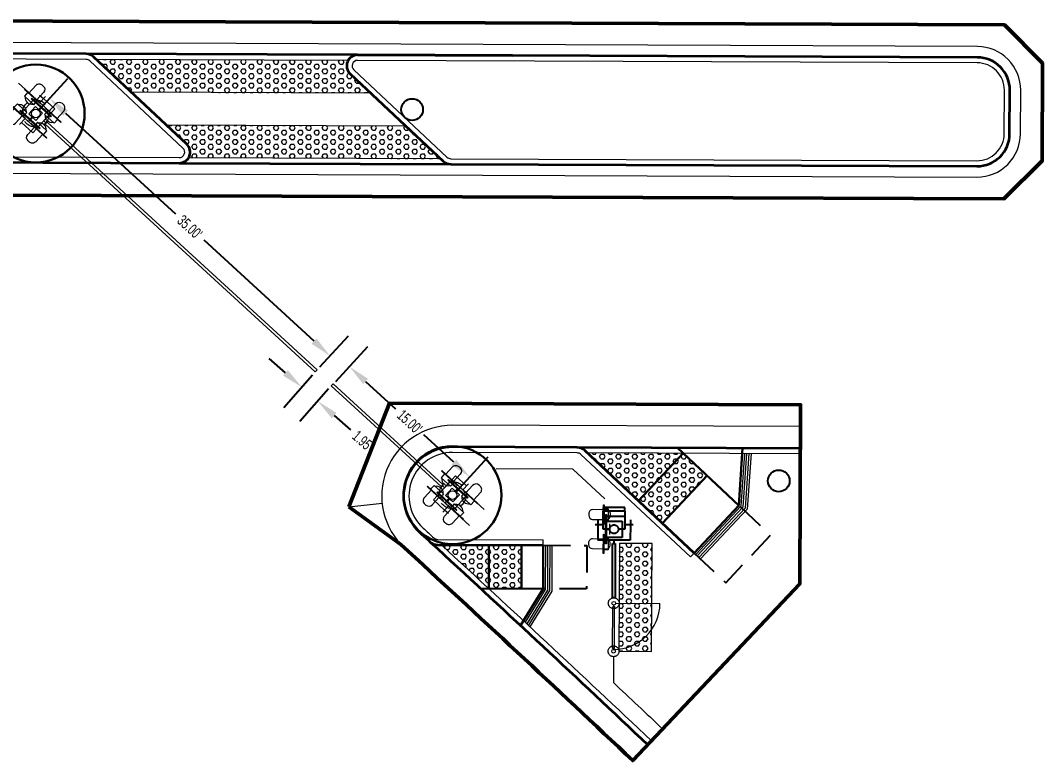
# Model space of a CAD drawing. Extents: x 6427214 to 6444634, y 1882940 to 1890436.
# Drawn here: x 6431632.4 to 6431726.4, y 1887892.6 to 1887960.6 of the extents above; entities that cross this region are included whole.
import ezdxf

# ---------------------------------------------------------------- set-up
doc = ezdxf.new("R2010")
doc.units = 0
doc.header["$LTSCALE"] = 20
doc.header["$MEASUREMENT"] = 0
for name, pattern in [('0', [2, 1, 0, 1]), ('DASHED2', [0.375, 0.25, -0.125]), ('HIDDEN2', [0.1875, 0.125, -0.0625])]:
    doc.linetypes.add(name, pattern=pattern)
doc.layers.add('$_VPORT-1', color=11, linetype='Continuous', plot=False)
for name, color, linetype, lineweight, plot in [('00_GID_Arm FDN', 7, 'DASHED2', 13, False), ('00_GID_Ped Gate FDN', 7, 'DASHED2', 13, False), ('C-ROAD_4.5 ft Offset', 210, 'Continuous', 30, False)]:
    doc.layers.add(name, color=color, linetype=linetype, lineweight=lineweight, plot=plot)
for name, color, linetype, lineweight in [('00_GID_Gate Details', 4, 'Continuous', 13), ('00_GID_Ped Swing Gate', 4, 'Continuous', 13), ('C-ROAD-CURB', 3, 'Continuous', 35), ('C-ROAD-CURB RAMP', 3, 'Continuous', 30), ('C-ROAD-CURB RAMP GROVES', 1, 'Continuous', 0), ('C-ROAD-EG', 3, 'Continuous', 20), ('C-ROAD-FENC', 2, 'METRO FENCELINE1', 20), ('C-ROAD-TRUNCATED DOME', 2, 'Continuous', 13), ('C-SAWCUT & JOIN', 50, 'Continuous', 50)]:
    doc.layers.add(name, color=color, linetype=linetype, lineweight=lineweight)
for name, color, linetype in [('C-FENC-GATE', 2, 'Continuous'), ('C-GATE-ARM', 3, '0'), ('C-GATE-SWING', 2, '0'), ('C-ROAD-CURB-RAMP-DETL', 1, 'HIDDEN2'), ('P-SIGEQ-POLES', 3, 'Continuous')]:
    doc.layers.add(name, color=color, linetype=linetype)
doc.styles.add('Arial Narrow', font='ARIALN.TTF', dxfattribs={"width": 0.8, "height": 1})
doc.linetypes.add('METRO FENCELINE1', pattern='A,0.125,-0.05,[133,ltypeshp.shx,S=0.025,R=0,X=-0.05,Y=0],0.125', length=0.3)
doc.dimstyles.new('DIM-20', dxfattribs={"dimscale": 20, "dimtxt": 1, "dimasz": 0.1, "dimexe": 0.125, "dimexo": 0.025, "dimgap": 0.03, "dimtad": 0, "dimzin": 0, "dimdsep": 46, "dimtxsty": 'Arial Narrow', "dimcen": 0.04, "dimclrd": 256, "dimclre": 256, "dimclrt": 256, "dimaunit": 1, "dimadec": 3, "dimazin": 2, "dimtfac": 1, "dimtofl": 0, "dimtmove": 0, "dimatfit": 3, "dimfxl": 1, "dimtfillclr": 256, "dimtolj": 1, "dimtzin": 0, "dimlwd": -1, "dimlwe": -1, "dimarcsym": 0})
pattern_1 = [(0, (0, 0), (0, 0.433012701892), [0.25, -0.5]), (120, (0, 0), (-0.375, -0.216506350946), [0.25, -0.5]), (60, (0.25, 0), (-0.375, 0.216506350946), [0.25, -0.5])]

# ---------------------------------------------------------------- blocks, each defined once
blk = doc.blocks.new('Swing Gate')
at = {"layer": '00_GID_Ped Gate FDN'}
for centre in [(-5.667, 0.02), (-1.25, 0)]:
    blk.add_circle(centre, 0.5, dxfattribs=at)
at = {"layer": '00_GID_Ped Swing Gate', "flags": 128}
for points in [[(-5.375, 0.102), (-1.614, 0.085)], [(-1.531, 0.001), (-1.417, 0.001)], [(-5.375, -0.065), (-1.615, -0.082)], [(-1.251, -0.167), (-1.269, -4.25)]]:
    blk.add_lwpolyline(points, dxfattribs=at)
at = {"layer": '00_GID_Ped Swing Gate'}
for centre, radius in [((-5.667, 0.02), 0.167), ((-5.375, 0.018), 0.0833), ((-1.615, 0.002), 0.0833), ((-1.25, 0), 0.167)]:
    blk.add_circle(centre, radius, dxfattribs=at)
blk.add_arc((-1.25, 0), 4.25, 179.74393, 269.74393, dxfattribs=at)
blk = doc.blocks.new('*U971')
for p, q in [((0.079, 2.065), (0.079, 0.065)), ((0.429, 2.065), (0.079, 2.065)), ((0.429, 2.065), (0.429, 0.065)), ((0.429, 2.065), (2.079, 2.065)), ((0.913, 2.065), (0.913, 0.065)), ((1.196, 2.565), (1.679, 2.565)), ((1.679, 2.815), (1.679, 2.065)), ((1.679, 2.565), (3.079, 2.565)), ((2.079, 2.065), (2.079, 1.465)), ((3.079, 2.565), (3.079, -0.435)), ((1.329, 0.315), (1.329, 1.815)), ((1.329, 1.815), (2.829, 1.815)), ((2.829, 1.815), (2.829, 0.315)), ((3.079, 1.065), (3.379, 1.065)), ((3.379, 1.187), (8.379, 1.187)), ((3.379, 0.942), (3.379, 1.187)), ((8.379, 0.942), (3.379, 0.942)), ((8.379, 1.187), (8.379, 0.942)), ((0.079, 0.065), (0.429, 0.065)), ((2.079, 0.065), (0.429, 0.065)), ((2.829, 0.315), (1.329, 0.315)), ((1.679, 0.065), (1.679, -0.685)), ((2.079, 0.665), (2.079, 0.065)), ((1.196, -0.435), (1.679, -0.435)), ((1.679, -0.435), (3.079, -0.435))]:
    blk.add_line(p, q)
blk.add_circle((2.079, 1.065), 0.4)
blk = doc.blocks.new('*D808')
at = {"layer": '$_VPORT-1', "transparency": 16777216}
for p, q in [((6431634.111, 1887952.435), (6431636.735, 1887955.296)), ((6431636.519, 1887952.102), (6431646.62, 1887942.837)), ((6431659.364, 1887931.147), (6431649.264, 1887940.412)), ((6431659.903, 1887928.776), (6431662.528, 1887931.637))]:
    blk.add_line(p, q, dxfattribs=at)
for points in [[(6431636.745, 1887952.348), (6431636.294, 1887951.857), (6431635.045, 1887953.454)], [(6431659.589, 1887931.393), (6431659.139, 1887930.901), (6431660.838, 1887929.795)]]:
    blk.add_solid(points, dxfattribs=at)
at = {"layer": 'Defpoints', "color": 0, "transparency": 16777216}
for p in [(6431633.773, 1887952.067), (6431660.838, 1887929.795), (6431659.565, 1887928.408)]:
    blk.add_point(p, dxfattribs=at)
at = {"layer": '$_VPORT-1', "transparency": 16777216, "insert": (6431647.942, 1887941.625), "char_height": 1, "attachment_point": 5, "rotation": 317.47009, "style": 'Arial Narrow'}
blk.add_mtext("\\A1;35.00'", dxfattribs=at)
blk = doc.blocks.new('*D809')
at = {"layer": '$_VPORT-1', "transparency": 16777216}
for p, q in [((6431661.377, 1887927.424), (6431664.325, 1887930.638)), ((6431664.109, 1887927.444), (6431666.863, 1887924.917)), ((6431672.215, 1887920.008), (6431669.461, 1887922.534)), ((6431672.431, 1887917.285), (6431675.379, 1887920.498))]:
    blk.add_line(p, q, dxfattribs=at)
for points in [[(6431664.334, 1887927.689), (6431663.883, 1887927.198), (6431662.635, 1887928.795)], [(6431672.44, 1887920.253), (6431671.99, 1887919.762), (6431673.689, 1887918.656)]]:
    blk.add_solid(points, dxfattribs=at)
at = {"layer": 'Defpoints', "color": 0, "transparency": 16777216}
for p in [(6431661.039, 1887927.056), (6431673.689, 1887918.656), (6431672.093, 1887916.916)]:
    blk.add_point(p, dxfattribs=at)
at = {"layer": '$_VPORT-1', "transparency": 16777216, "insert": (6431668.162, 1887923.726), "char_height": 1, "attachment_point": 5, "rotation": 317.47009, "style": 'Arial Narrow'}
blk.add_mtext("\\A1;15.00'", dxfattribs=at)
blk = doc.blocks.new('*D810')
at = {"layer": '$_VPORT-1', "transparency": 16777216}
for p, q in [((6431656.745, 1887928.227), (6431655.242, 1887929.547)), ((6431659.235, 1887928.032), (6431656.598, 1887925.029)), ((6431660.698, 1887926.748), (6431658.061, 1887923.744)), ((6431661.213, 1887924.303), (6431662.716, 1887922.983))]:
    blk.add_line(p, q, dxfattribs=at)
for points in [[(6431656.965, 1887928.478), (6431656.525, 1887927.977), (6431658.248, 1887926.907)], [(6431661.433, 1887924.553), (6431660.993, 1887924.053), (6431659.71, 1887925.623)]]:
    blk.add_solid(points, dxfattribs=at)
at = {"layer": 'Defpoints', "color": 0, "transparency": 16777216}
for p in [(6431659.565, 1887928.408), (6431661.028, 1887927.123), (6431659.71, 1887925.623)]:
    blk.add_point(p, dxfattribs=at)
at = {"layer": '$_VPORT-1', "transparency": 16777216, "insert": (6431663.849, 1887921.988), "char_height": 1, "attachment_point": 5, "rotation": 318.70878, "style": 'Arial Narrow'}
blk.add_mtext("\\A1;1.95'", dxfattribs=at)
blk = doc.blocks.new('*U948')
at = {"layer": '00_GID_Arm FDN', "ltscale": 0.25}
blk.add_circle((0, 0), 1.25, dxfattribs=at)
at = {"layer": '00_GID_Gate Details'}
for p, q in [((35, 0.121), (1.3, 0.125)), ((35, -0.132), (35, 0.121)), ((1.3, -0.128), (35, -0.132))]:
    blk.add_line(p, q, dxfattribs=at)
for points in [[(-1.749, 0.951), (-1.749, 1.91, -0.414235), (-1.329, 2.33), (-1.191, 2.33, -0.41414), (-0.771, 1.91), (-0.771, 0.951)], [(1.749, 0.951), (1.749, 1.91, 0.414235), (1.329, 2.33), (1.191, 2.33, 0.41414), (0.771, 1.91), (0.771, 0.951)], [(-1.749, 0.478, 0.509158), (-0.771, 0.478, 2.513902)], [(1.749, 0.478, -0.509158), (0.771, 0.478, -2.513902)], [(-1.749, -0.478, -0.509158), (-0.771, -0.478, -2.513902)], [(1.749, -0.478, 0.509158), (0.771, -0.478, 2.513902)], [(-1.749, -1), (-1.749, -1.91, 0.414235), (-1.329, -2.33), (-1.191, -2.33, 0.41414), (-0.771, -1.91), (-0.771, -1)], [(1.749, -1), (1.749, -1.91, -0.414235), (1.329, -2.33), (1.191, -2.33, -0.41414), (0.771, -1.91), (0.771, -1)]]:
    blk.add_lwpolyline(points, format="xyb", dxfattribs=at)
for points in [[(-3.05, 1), (0, 1), (0, 0.4)], [(-2.249, 1), (-2.249, 0.951)], [(-2.249, 0.951), (-0.282, 0.951)], [(-2.239, 1), (-0.282, 1)], [(-1.847, 0.951), (-1.847, 0.478), (-0.673, 0.478), (-0.673, 0.666)], [(-0.883, 1.5), (-0.4, 1.5)], [(-0.673, 0.764), (-0.673, 0.951)], [(-0.4, 1.75), (-0.4, 1)], [(-0.4, 1.5), (1, 1.5)], [(-0.282, 0.951), (-0.282, 1)], [(0.282, 0.951), (0.282, 1)], [(2.249, 1), (0.282, 1)], [(2.249, 0.951), (0.282, 0.951)], [(1.847, 0.951), (1.847, 0.478), (0.673, 0.478), (0.673, 0.666)], [(0.673, 0.764), (0.673, 0.951)], [(1, 1.5), (1, -1.5)], [(2.249, 1), (2.249, 0.951)], [(-0.067, 0.803), (-1.223, 0.803), (-1.223, 0.721), (-0.066, 0.721)], [(-0.451, 0.449), (0.447, 0.449)], [(-0.45, -0.449), (-0.451, 0.449)], [(0.067, 0.803), (1.223, 0.803), (1.223, 0.721), (0.066, 0.721)], [(0.448, -0.449), (0.447, 0.449)], [(1, 0), (1.3, 0)], [(1.3, -0.122), (1.3, 0.122)], [(0, -0.4), (0, -1), (-3.05, -1)], [(-1.847, -0.951), (-1.847, -0.478), (-0.673, -0.478), (-0.673, -0.666)], [(-0.067, -0.803), (-1.223, -0.803), (-1.223, -0.721), (-0.066, -0.721)], [(-0.673, -0.764), (-0.673, -0.951)], [(-0.45, -0.449), (0.448, -0.449)], [(0.067, -0.803), (1.223, -0.803), (1.223, -0.721), (0.066, -0.721)], [(1.847, -0.951), (1.847, -0.478), (0.673, -0.478), (0.673, -0.666)], [(0.673, -0.764), (0.673, -0.951)], [(-2.249, -1), (-2.249, -0.951)], [(-2.249, -0.951), (-0.445, -0.959)], [(-2.249, -1), (-0.445, -1)], [(-0.445, -0.959), (-0.445, -1)], [(-0.4, -1), (-0.4, -1.75)], [(-0.4, -1.5), (1, -1.5)], [(0.282, -0.951), (0.282, -1)], [(2.249, -0.951), (0.282, -0.951)], [(2.249, -1), (0.282, -1)], [(2.249, -1), (2.249, -0.951)]]:
    blk.add_lwpolyline(points, dxfattribs=at)
blk.add_lwpolyline([(1, 0.75), (1, -0.75, -0.414214), (0.75, -1), (-0.75, -1, -0.414214), (-1, -0.75), (-1, 0.75, -0.414214), (-0.75, 1), (0.75, 1, -0.414214)], format="xyb", close=True, dxfattribs=at)
for centre, radius in [((0, 0), 0.4), ((0, 0.763), 0.0779), ((0, -0.763), 0.0779)]:
    blk.add_circle(centre, radius, dxfattribs=at)
for points in [[(-0.043, 0.449), (-0.043, 0.449), (-0.043, 0.702), (-0.043, 0.702)], [(0.038, 0.449), (0.038, 0.449), (0.038, 0.702), (0.038, 0.702)], [(-0.043, -0.449), (-0.043, -0.449), (-0.043, -0.702), (-0.043, -0.702)], [(0.038, -0.449), (0.038, -0.449), (0.038, -0.702), (0.038, -0.702)]]:
    blk.add_open_spline(points, degree=3, dxfattribs=at)
at = {"layer": 'C-ROAD_4.5 ft Offset'}
blk.add_circle((0, 0), 4.5, dxfattribs=at)
blk = doc.blocks.new('*U961')
at = {"layer": '00_GID_Arm FDN', "ltscale": 0.25}
blk.add_circle((0, 0), 1.25, dxfattribs=at)
at = {"layer": '00_GID_Gate Details'}
for p, q in [((15, 0.124), (1.3, 0.125)), ((15, -0.129), (15, 0.124)), ((1.3, -0.128), (15, -0.129))]:
    blk.add_line(p, q, dxfattribs=at)
for points in [[(-1.749, 0.951), (-1.749, 1.91, -0.414235), (-1.329, 2.33), (-1.191, 2.33, -0.41414), (-0.771, 1.91), (-0.771, 0.951)], [(1.749, 0.951), (1.749, 1.91, 0.414235), (1.329, 2.33), (1.191, 2.33, 0.41414), (0.771, 1.91), (0.771, 0.951)], [(-1.749, 0.478, 0.509158), (-0.771, 0.478, 2.513902)], [(1.749, 0.478, -0.509158), (0.771, 0.478, -2.513902)], [(-1.749, -0.478, -0.509158), (-0.771, -0.478, -2.513902)], [(1.749, -0.478, 0.509158), (0.771, -0.478, 2.513902)], [(-1.749, -1), (-1.749, -1.91, 0.414235), (-1.329, -2.33), (-1.191, -2.33, 0.41414), (-0.771, -1.91), (-0.771, -1)], [(1.749, -1), (1.749, -1.91, -0.414235), (1.329, -2.33), (1.191, -2.33, -0.41414), (0.771, -1.91), (0.771, -1)]]:
    blk.add_lwpolyline(points, format="xyb", dxfattribs=at)
for points in [[(-3.05, 1), (0, 1), (0, 0.4)], [(-2.249, 1), (-2.249, 0.951)], [(-2.249, 0.951), (-0.282, 0.951)], [(-2.239, 1), (-0.282, 1)], [(-1.847, 0.951), (-1.847, 0.478), (-0.673, 0.478), (-0.673, 0.666)], [(-0.883, 1.5), (-0.4, 1.5)], [(-0.673, 0.764), (-0.673, 0.951)], [(-0.4, 1.75), (-0.4, 1)], [(-0.4, 1.5), (1, 1.5)], [(-0.282, 0.951), (-0.282, 1)], [(0.282, 0.951), (0.282, 1)], [(2.249, 1), (0.282, 1)], [(2.249, 0.951), (0.282, 0.951)], [(1.847, 0.951), (1.847, 0.478), (0.673, 0.478), (0.673, 0.666)], [(0.673, 0.764), (0.673, 0.951)], [(1, 1.5), (1, -1.5)], [(2.249, 1), (2.249, 0.951)], [(-0.067, 0.803), (-1.223, 0.803), (-1.223, 0.721), (-0.066, 0.721)], [(-0.451, 0.449), (0.447, 0.449)], [(-0.45, -0.449), (-0.451, 0.449)], [(0.067, 0.803), (1.223, 0.803), (1.223, 0.721), (0.066, 0.721)], [(0.448, -0.449), (0.447, 0.449)], [(1, 0), (1.3, 0)], [(1.3, -0.122), (1.3, 0.122)], [(0, -0.4), (0, -1), (-3.05, -1)], [(-1.847, -0.951), (-1.847, -0.478), (-0.673, -0.478), (-0.673, -0.666)], [(-0.067, -0.803), (-1.223, -0.803), (-1.223, -0.721), (-0.066, -0.721)], [(-0.673, -0.764), (-0.673, -0.951)], [(-0.45, -0.449), (0.448, -0.449)], [(0.067, -0.803), (1.223, -0.803), (1.223, -0.721), (0.066, -0.721)], [(1.847, -0.951), (1.847, -0.478), (0.673, -0.478), (0.673, -0.666)], [(0.673, -0.764), (0.673, -0.951)], [(-2.249, -1), (-2.249, -0.951)], [(-2.249, -0.951), (-0.445, -0.959)], [(-2.249, -1), (-0.445, -1)], [(-0.445, -0.959), (-0.445, -1)], [(-0.4, -1), (-0.4, -1.75)], [(-0.4, -1.5), (1, -1.5)], [(0.282, -0.951), (0.282, -1)], [(2.249, -0.951), (0.282, -0.951)], [(2.249, -1), (0.282, -1)], [(2.249, -1), (2.249, -0.951)]]:
    blk.add_lwpolyline(points, dxfattribs=at)
blk.add_lwpolyline([(1, 0.75), (1, -0.75, -0.414214), (0.75, -1), (-0.75, -1, -0.414214), (-1, -0.75), (-1, 0.75, -0.414214), (-0.75, 1), (0.75, 1, -0.414214)], format="xyb", close=True, dxfattribs=at)
for centre, radius in [((0, 0), 0.4), ((0, 0.763), 0.0779), ((0, -0.763), 0.0779)]:
    blk.add_circle(centre, radius, dxfattribs=at)
for points in [[(-0.043, 0.449), (-0.043, 0.449), (-0.043, 0.702), (-0.043, 0.702)], [(0.038, 0.449), (0.038, 0.449), (0.038, 0.702), (0.038, 0.702)], [(-0.043, -0.449), (-0.043, -0.449), (-0.043, -0.702), (-0.043, -0.702)], [(0.038, -0.449), (0.038, -0.449), (0.038, -0.702), (0.038, -0.702)]]:
    blk.add_open_spline(points, degree=3, dxfattribs=at)
at = {"layer": 'C-ROAD_4.5 ft Offset'}
blk.add_circle((0, 0), 4.5, dxfattribs=at)
blk = doc.blocks.new('A$Cabb8c628')
at = {"layer": '00_GID_Gate Details'}
for points in [[(-1.712, 0.201), (-0.734, 0.201), (-0.734, -0.195), (-1.712, -0.195)], [(-1.223, 0.044), (1.223, 0.044), (1.223, -0.043), (-1.223, -0.043)], [(-0.042, 0.313), (0.038, 0.313), (0.038, 0.061), (-0.042, 0.061)], [(0.735, 0.196), (1.712, 0.196), (1.712, -0.2), (0.735, -0.2)], [(-2.039, -0.193), (-0.408, -0.193), (-0.408, -0.237), (-2.039, -0.237)], [(0.408, -0.197), (2.038, -0.197), (2.038, -0.241), (0.408, -0.241)]]:
    blk.add_lwpolyline(points, close=True, dxfattribs=at)
for points in [[(-1.631, 0.201), (-1.633, -1.243, 0.414235), (-1.284, -1.593), (-1.169, -1.593, 0.41414), (-0.818, -1.244), (-0.815, 0.199, 0.509158)], [(0.816, 0.196), (0.814, -1.247, 0.414235), (1.163, -1.598), (1.278, -1.598, 0.41414), (1.629, -1.249), (1.631, 0.195, 0.509158)]]:
    blk.add_lwpolyline(points, format="xyb", close=True, dxfattribs=at)
blk.add_lwpolyline([(-0.449, 0.315), (0.448, 0.313)], dxfattribs=at)
blk.add_circle((0, 0), 0.0779, dxfattribs=at)

msp = doc.modelspace()

# ---------------------------------------------------------------- hatches: boundary and pattern name
at = {"layer": 'C-ROAD-TRUNCATED DOME'}
h = msp.add_hatch(dxfattribs=at)
h.set_pattern_fill('HEX', color=253, scale=2)
h.set_pattern_definition(pattern_1)
edge = h.paths.add_edge_path()
edge.add_line((6431664.575, 1887953.946), (6431662.682, 1887955.721))
edge.add_arc((6431663.366, 1887956.451), 1, 149.77696, 226.84564, ccw=False)
edge.add_line((6431662.501, 1887956.954), (6431639.339, 1887957.045))
edge.add_line((6431639.339, 1887957.045), (6431642.552, 1887954.032))
edge.add_line((6431642.552, 1887954.032), (6431664.575, 1887953.946))
h = msp.add_hatch(dxfattribs=at)
h.set_pattern_fill('HEX', color=253, scale=2)
h.set_pattern_definition(pattern_1)
edge = h.paths.add_edge_path()
edge.add_line((6431667.788, 1887950.933), (6431645.765, 1887951.02))
edge.add_line((6431645.765, 1887951.02), (6431647.659, 1887949.245))
edge.add_arc((6431646.975, 1887948.515), 1, -30.22492, 46.84564, ccw=False)
edge.add_line((6431647.839, 1887948.012), (6431671.002, 1887947.921))
edge.add_line((6431671.002, 1887947.921), (6431667.788, 1887950.933))
h = msp.add_hatch(dxfattribs=at)
h.set_pattern_fill('HEX', color=253, scale=2)
h.set_pattern_definition([(0, (0, 7.03926), (0, 0.433012701892), [0.25, -0.5]), (120, (0, 7.03926), (-0.375, -0.216506350946), [0.25, -0.5]), (60, (0.25, 7.03926), (-0.375, 0.216506350946), [0.25, -0.5])])
h.paths.add_polyline_path([(6431695.501, 1887918.783), (6431693.312, 1887920.835), (6431684.505, 1887920.867), (6431691.397, 1887914.406)])
h = msp.add_hatch(dxfattribs=at)
h.set_pattern_fill('HEX', color=253, scale=2)
h.set_pattern_definition(pattern_1)
h.paths.add_polyline_path([(6431671.076, 1887912.419), (6431678.446, 1887912.39), (6431678.43, 1887908.39), (6431675.43, 1887908.402)])
h = msp.add_hatch(dxfattribs=at)
h.set_pattern_fill('HEX', color=253, scale=2)
h.set_pattern_definition([(0, (6.20145, -9.30644), (0, 0.433012701892), [0.25, -0.5]), (120, (6.20145, -9.30644), (-0.375, -0.216506350946), [0.25, -0.5]), (60, (6.45145, -9.30644), (-0.375, 0.216506350946), [0.25, -0.5])])
h.paths.add_polyline_path([(6431687.446, 1887912.555), (6431690.446, 1887912.543), (6431690.407, 1887902.628), (6431687.407, 1887902.64)])

# ---------------------------------------------------------------- linework, layer by layer
at = {"layer": 'C-ROAD-CURB'}
msp.add_line((6431663.37, 1887957.451), (6431677.643, 1887957.395), dxfattribs=at)
at = {"layer": 'C-ROAD-CURB', "lineweight": 0}
for p, q in [((6431680.446, 1887912.382), (6431680.448, 1887912.882)), ((6431694.315, 1887911.67), (6431693.973, 1887911.305))]:
    msp.add_line(p, q, dxfattribs=at)
at = {"layer": 'C-ROAD-CURB'}
for points in [[(6431647.659, 1887949.245), (6431639.09, 1887957.278, 0.189537), (6431638.41, 1887957.549), (6431621.858, 1887957.614, 0.414214), (6431618.846, 1887954.626), (6431618.83, 1887950.626, 0.414214), (6431621.819, 1887947.614), (6431646.971, 1887947.515, 0.681326)], [(6431662.682, 1887955.721), (6431671.25, 1887947.688, 0.189537), (6431671.93, 1887947.417), (6431720.318, 1887947.227, 0.414214), (6431723.33, 1887950.215), (6431723.345, 1887954.215, 0.414214), (6431720.357, 1887957.227), (6431663.369, 1887957.451, 0.681326)]]:
    msp.add_lwpolyline(points, format="xyb", close=True, dxfattribs=at)
for points in [[(6431663.37, 1887957.451), (6431638.41, 1887957.549)], [(6431646.971, 1887947.515), (6431671.93, 1887947.417)], [(6431704.089, 1887921.291), (6431683.576, 1887921.371)]]:
    msp.add_lwpolyline(points, dxfattribs=at)
at = {"layer": 'C-ROAD-CURB', "lineweight": 0}
for points in [[(6431647.317, 1887948.88), (6431638.748, 1887956.913, 0.189537), (6431638.408, 1887957.049), (6431621.856, 1887957.114, 0.414214), (6431619.346, 1887954.624), (6431619.33, 1887950.624, 0.414214), (6431621.821, 1887948.114), (6431646.973, 1887948.015, 0.681326)], [(6431663.024, 1887956.086), (6431671.592, 1887948.052, 0.189537), (6431671.932, 1887947.917), (6431720.32, 1887947.727, 0.414214), (6431722.83, 1887950.217), (6431722.845, 1887954.217, 0.414214), (6431720.355, 1887956.727), (6431663.368, 1887956.951, 0.681326)]]:
    msp.add_lwpolyline(points, format="xyb", close=True, dxfattribs=at)
for points in [[(6431662.501, 1887956.954), (6431639.339, 1887957.045)], [(6431647.839, 1887948.012), (6431671.002, 1887947.921)], [(6431704.087, 1887920.791), (6431684.505, 1887920.867)]]:
    msp.add_lwpolyline(points, dxfattribs=at)
at = {"layer": 'C-ROAD-CURB'}
for points in [[(6431694.315, 1887911.67), (6431684.256, 1887921.101, 0.189537), (6431683.576, 1887921.371), (6431672.111, 1887921.416, 0.685269), (6431669.051, 1887913.6, -0.000291), (6431670.706, 1887912.08)], [(6431670.047, 1887912.686, 0.188613), (6431670.725, 1887912.42), (6431680.446, 1887912.382)], [(6431670.709, 1887912.077, -0.003425), (6431690.046, 1887894.047)]]:
    msp.add_lwpolyline(points, format="xyb", dxfattribs=at)
at = {"layer": 'C-ROAD-CURB', "lineweight": 0}
for points in [[(6431693.973, 1887911.305), (6431683.914, 1887920.736, 0.189537), (6431683.574, 1887920.871), (6431672.109, 1887920.916, 0.685269), (6431669.389, 1887913.969, -0.000175), (6431670.386, 1887913.053, -0.000175)], [(6431670.386, 1887913.053, 0.189034), (6431670.726, 1887912.92), (6431680.448, 1887912.882)], [(6431671.076, 1887912.419, -0.00342), (6431690.389, 1887894.41)]]:
    msp.add_lwpolyline(points, format="xyb", dxfattribs=at)
at = {"layer": 'C-ROAD-CURB RAMP'}
for p, q in [((6431692.778, 1887921.335), (6431698.419, 1887916.047)), ((6431693.312, 1887920.835), (6431689.208, 1887916.457)), ((6431695.501, 1887918.783), (6431691.397, 1887914.406)), ((6431675.446, 1887912.402), (6431675.43, 1887908.402)), ((6431678.446, 1887912.39), (6431678.43, 1887908.39)), ((6431680.43, 1887908.382), (6431674.691, 1887908.405))]:
    msp.add_line(p, q, dxfattribs=at)
for points in [[(6431698.778, 1887921.311), (6431698.419, 1887916.047), (6431694.315, 1887911.67)], [(6431680.446, 1887912.382), (6431680.43, 1887908.382), (6431678.357, 1887905.005)]]:
    msp.add_lwpolyline(points, dxfattribs=at)
at = {"layer": 'C-ROAD-CURB RAMP GROVES', "flags": 128}
for points in [[(6431698.945, 1887920.811), (6431698.614, 1887915.962), (6431694.461, 1887911.533)], [(6431699.145, 1887920.81), (6431698.808, 1887915.877), (6431694.607, 1887911.396)], [(6431699.345, 1887920.809), (6431699.003, 1887915.792), (6431694.753, 1887911.259)], [(6431699.546, 1887920.808), (6431699.198, 1887915.708), (6431694.899, 1887911.122)], [(6431680.646, 1887912.382), (6431680.63, 1887908.326), (6431678.773, 1887905.301)], [(6431680.846, 1887912.381), (6431680.829, 1887908.269), (6431678.922, 1887905.162)], [(6431681.046, 1887912.38), (6431681.029, 1887908.212), (6431679.072, 1887905.023)], [(6431681.246, 1887912.379), (6431681.229, 1887908.155), (6431679.221, 1887904.884)]]:
    msp.add_lwpolyline(points, dxfattribs=at)
at = {"layer": 'C-ROAD-CURB-RAMP-DETL', "flags": 128}
msp.add_lwpolyline([(6431694.315, 1887911.67), (6431697.233, 1887908.934), (6431701.337, 1887913.311), (6431698.419, 1887916.047)], dxfattribs=at)
at = {"layer": 'C-ROAD-CURB-RAMP-DETL'}
msp.add_lwpolyline([(6431680.446, 1887912.382), (6431684.446, 1887912.367), (6431684.43, 1887908.367), (6431680.43, 1887908.382)], dxfattribs=at)
at = {"layer": 'C-ROAD-EG'}
msp.add_lwpolyline([(6431724.33, 1887950.211), (6431724.345, 1887954.211, 0.414214), (6431720.361, 1887958.227), (6431621.862, 1887958.614, 0.414214), (6431617.846, 1887954.629), (6431617.83, 1887950.629, 0.414214), (6431621.815, 1887946.614), (6431720.314, 1887946.227, 0.414214)], format="xyb", close=True, dxfattribs=at)
msp.add_lwpolyline([(6431704.097, 1887923.291), (6431672.119, 1887923.416, 0.685269), (6431667.699, 1887912.127, -0.003717), (6431688.672, 1887892.593, -0.003717)], format="xyb", dxfattribs=at)
msp.add_lwpolyline([(6431662.576, 1887915.924), (6431665.628, 1887916.242)], dxfattribs=at)
at = {"layer": 'C-ROAD-FENC', "flags": 128}
msp.add_lwpolyline([(6431686.093, 1887916.637), (6431683.175, 1887919.373), (6431676.103, 1887919.4)], dxfattribs=at)
msp.add_lwpolyline([(6431686.905, 1887902.14), (6431686.896, 1887899.763, -0.000804), (6431691.42, 1887895.5, -0.003425)], format="xyb", dxfattribs=at)
at = {"layer": 'C-ROAD-TRUNCATED DOME'}
for points in [[(6431664.575, 1887953.946), (6431642.552, 1887954.032)], [(6431645.765, 1887951.02), (6431667.788, 1887950.933)]]:
    msp.add_lwpolyline(points, dxfattribs=at)
msp.add_lwpolyline([(6431687.446, 1887912.555), (6431687.407, 1887902.64), (6431690.407, 1887902.628), (6431690.446, 1887912.543)], close=True, dxfattribs=at)
at = {"layer": 'C-SAWCUT & JOIN'}
msp.add_lwpolyline([(6431615.828, 1887949.973), (6431615.856, 1887957.123), (6431619.384, 1887960.623), (6431722.854, 1887960.217), (6431726.355, 1887956.689), (6431726.32, 1887947.718), (6431722.791, 1887944.217), (6431623.193, 1887944.608)], close=True, dxfattribs=at)
msp.add_lwpolyline([(6431662.576, 1887915.924), (6431666.302, 1887925.439), (6431704.105, 1887925.291), (6431704.04, 1887908.85), (6431688.672, 1887892.593, 0.003779), (6431667.345, 1887912.451)], format="xyb", close=True, dxfattribs=at)
at = {"layer": 'P-SIGEQ-POLES'}
for centre in [(6431668.384, 1887952.431), (6431702.099, 1887918.298)]:
    msp.add_circle(centre, 1, dxfattribs=at)

# ---------------------------------------------------------------- block references
at = {"layer": '00_GID_Gate Details', "xscale": 1.1, "rotation": 269.7112764410584}
msp.add_blockref('A$Cabb8c628', (6431686.215, 1887913.856), dxfattribs=at)
at = {"layer": 'C-FENC-GATE', "rotation": 89.98387603541688}
msp.add_blockref('Swing Gate', (6431686.927, 1887908.307), dxfattribs=at)
at = {"layer": 'C-GATE-ARM', "color": 10}
for name, p, rotation in [('*U948', (6431633.773, 1887952.067), 317.4794465857354), ('*U961', (6431672.093, 1887916.996), 137.5447054904697)]:
    msp.add_blockref(name, p, dxfattribs=dict(at, rotation=rotation))
at = {"layer": 'C-GATE-SWING', "color": 220, "rotation": 269.7757946329742}
msp.add_blockref('*U971', (6431685.895, 1887915.94), dxfattribs=at)

# ---------------------------------------------------------------- dimensions: what is measured, and where the dimension line sits
at = {"layer": '$_VPORT-1'}
for p1, p2, distance, picture, middle in [((6431633.773, 1887952.067), (6431659.565, 1887928.408), 1.882, '*D808', (6431647.942, 1887941.625)), ((6431661.039, 1887927.056), (6431672.093, 1887916.916), 2.361, '*D809', (6431668.162, 1887923.726)), ((6431659.565, 1887928.408), (6431661.028, 1887927.123), -1.997, '*D810', (6431663.849, 1887921.988))]:
    dim = msp.add_aligned_dim(p1=p1, p2=p2, distance=distance, dimstyle='DIM-20', override={"dimpost": "'"}, dxfattribs=at)
    dim.commit()
    dim.dimension.update_dxf_attribs({"geometry": picture, "text_midpoint": middle})

doc.saveas('drawing.dxf')
